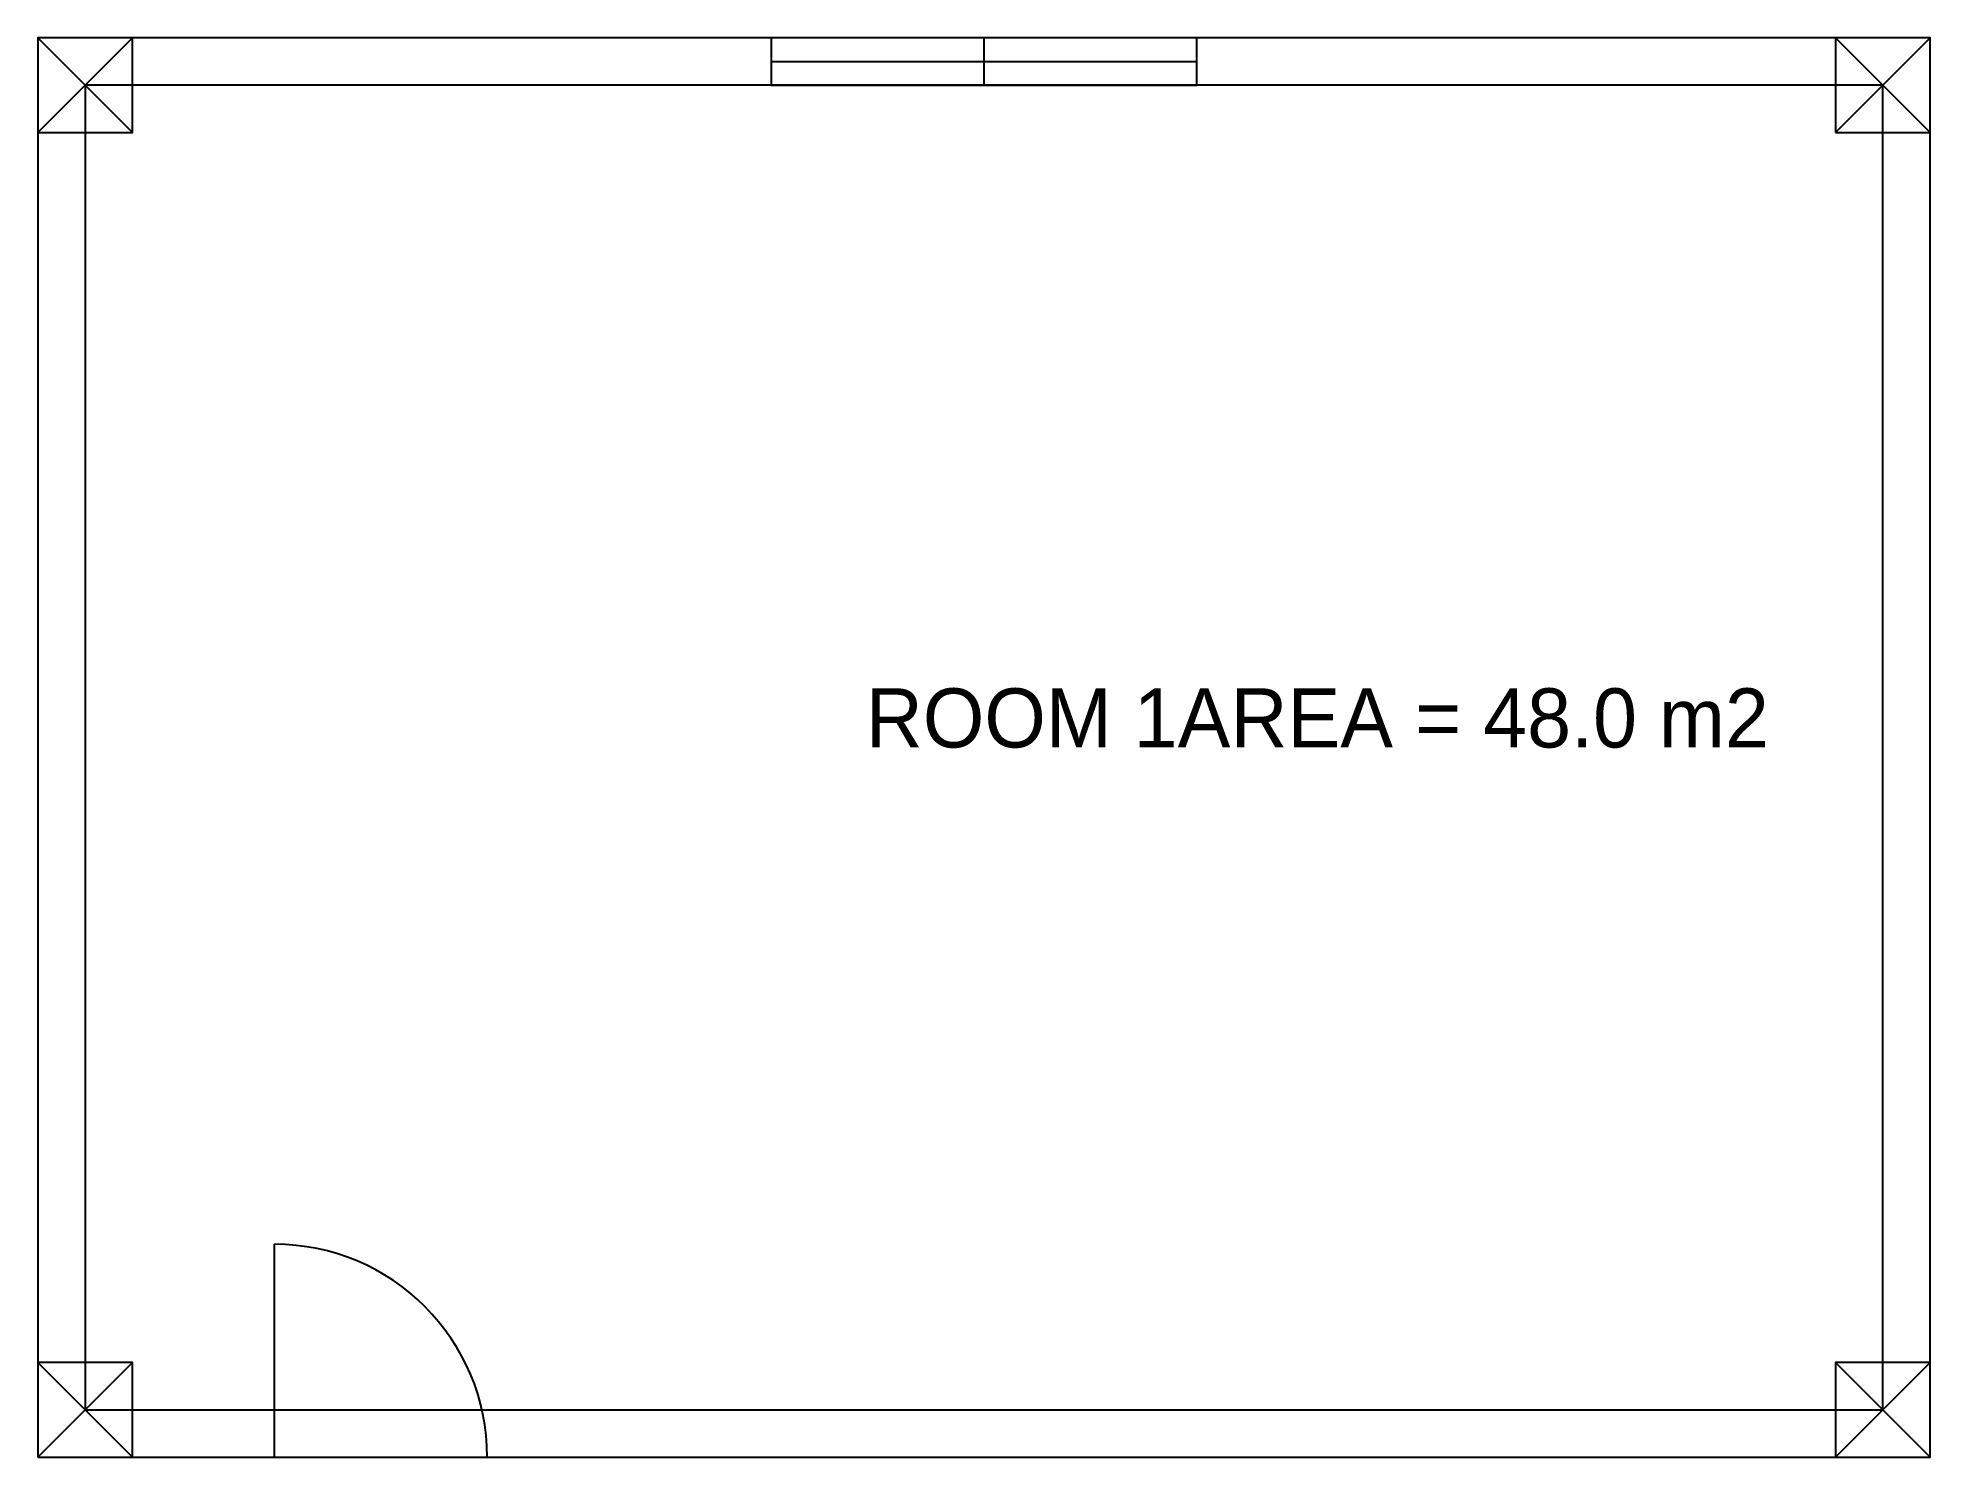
# Model space of a CAD drawing. Header units: metres. Extents: x 0 to 8000, y 0 to 6000.
import ezdxf

# ---------------------------------------------------------------- set-up
doc = ezdxf.new("R2010")
doc.units = ezdxf.units.M
for name, color, linetype in [('COL', 4, 'CONTINUOUS'), ('DOOR', 3, 'CONTINUOUS'), ('TEXT', 6, 'CONTINUOUS'), ('WAL1', 1, 'CONTINUOUS'), ('WIN', 5, 'CONTINUOUS')]:
    doc.layers.add(name, color=color, linetype=linetype)

# ---------------------------------------------------------------- blocks, each defined once
blk = doc.blocks.new('COL_400')
at = {"layer": 'COL'}
for p, q in [((0, 0), (400, 400)), ((0, 400), (400, 0))]:
    blk.add_line(p, q, dxfattribs=at)
blk.add_lwpolyline([(0, 0), (400, 0), (400, 400), (0, 400)], close=True, dxfattribs=at)
blk = doc.blocks.new('DOOR_900')
at = {"layer": 'DOOR'}
for q in [(0, 900), (900, 0)]:
    blk.add_line((0, 0), q, dxfattribs=at)
blk.add_arc((0, 0), 900, 0, 90, dxfattribs=at)
blk = doc.blocks.new('WIN_1800')
at = {"layer": 'WIN'}
for p, q in [((900, 0), (900, 200)), ((0, 100), (1800, 100))]:
    blk.add_line(p, q, dxfattribs=at)
blk.add_lwpolyline([(0, 0), (1800, 0), (1800, 200), (0, 200)], close=True, dxfattribs=at)

msp = doc.modelspace()

# ---------------------------------------------------------------- linework, layer by layer
at = {"layer": 'WAL1'}
for points in [[(0, 0), (8000, 0), (8000, 6000), (0, 6000)], [(200, 200), (7800, 200), (7800, 5800), (200, 5800)]]:
    msp.add_lwpolyline(points, close=True, dxfattribs=at)

# ---------------------------------------------------------------- block references
at = {"layer": 'COL'}
for p in [(0, 5600), (7600, 5600), (0, 0), (7600, 0)]:
    msp.add_blockref('COL_400', p, dxfattribs=at)
at = {"layer": 'DOOR'}
msp.add_blockref('DOOR_900', (1000, 0), dxfattribs=at)
at = {"layer": 'WIN'}
msp.add_blockref('WIN_1800', (3100, 5800), dxfattribs=at)

# ---------------------------------------------------------------- texts
at = {"layer": 'TEXT'}
msp.add_text('ROOM 1AREA = 48.0 m2', height=250, dxfattribs=at).set_placement((3500, 3000))

doc.saveas('drawing.dxf')
